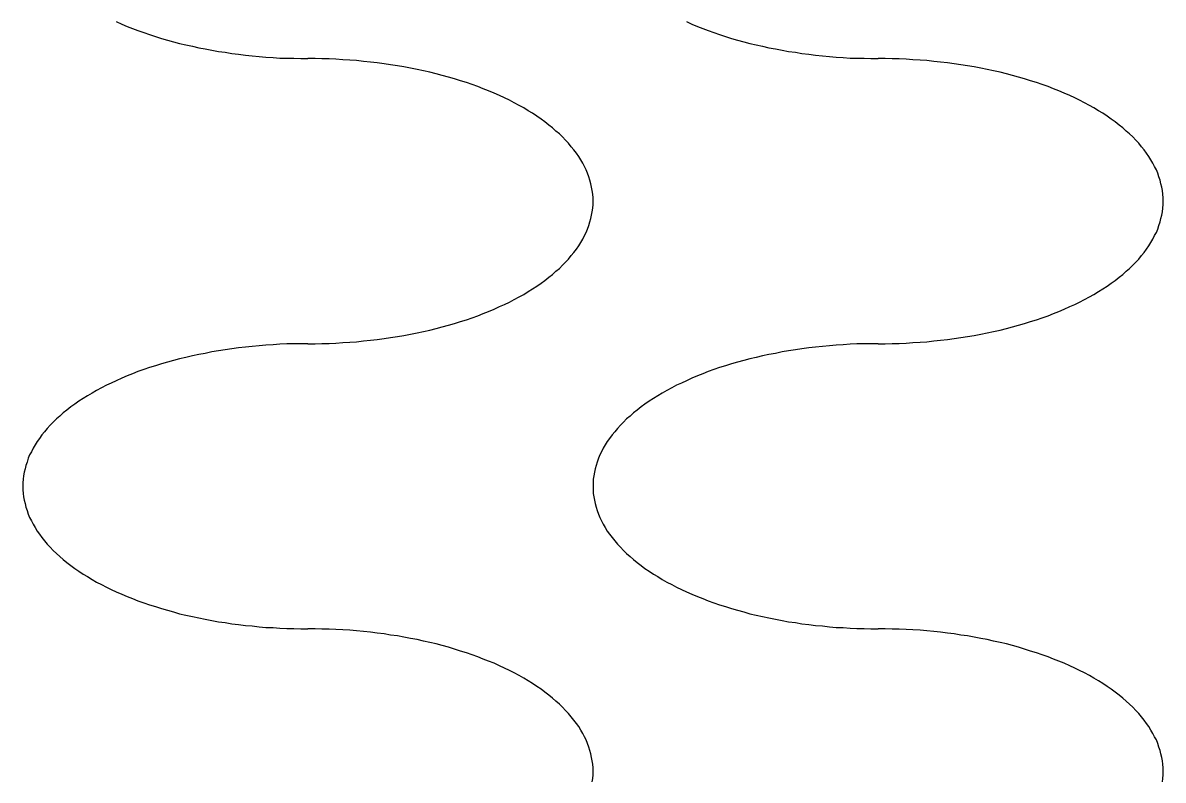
# Model space of a CAD drawing. Extents: x 0 to 40, y 0 to 70.
# Drawn here: x 29.6 to 30, y 53.6469 to 53.9125 of the extents above; entities that cross this region are included whole.
import ezdxf

# ---------------------------------------------------------------- set-up
doc = ezdxf.new("R2010")
doc.units = 0
doc.layers.add('AL_FOIL', color=2, linetype='CONTINUOUS')

msp = doc.modelspace()

# ---------------------------------------------------------------- linework, layer by layer
at = {"layer": 'AL_FOIL'}
for p, q in [((29.6328, 53.913), (29.6347, 53.9121)), ((29.6347, 53.9121), (29.6366, 53.9113)), ((29.8328, 53.913), (29.8347, 53.9121)), ((29.8347, 53.9121), (29.8366, 53.9113)), ((29.6366, 53.9113), (29.6385, 53.9106)), ((29.6385, 53.9106), (29.6404, 53.9098)), ((29.6404, 53.9098), (29.6424, 53.9091)), ((29.6424, 53.9091), (29.6444, 53.9084)), ((29.6444, 53.9084), (29.6465, 53.9078)), ((29.8366, 53.9113), (29.8385, 53.9106)), ((29.8385, 53.9106), (29.8404, 53.9098)), ((29.8404, 53.9098), (29.8424, 53.9091)), ((29.8424, 53.9091), (29.8444, 53.9084)), ((29.8444, 53.9084), (29.8465, 53.9078)), ((29.6465, 53.9078), (29.6486, 53.9071)), ((29.6486, 53.9071), (29.6507, 53.9065)), ((29.6507, 53.9065), (29.6529, 53.9059)), ((29.6529, 53.9059), (29.655, 53.9053)), ((29.655, 53.9053), (29.6572, 53.9048)), ((29.6572, 53.9048), (29.6595, 53.9043)), ((29.6595, 53.9043), (29.6617, 53.9038)), ((29.8465, 53.9078), (29.8486, 53.9071)), ((29.8486, 53.9071), (29.8507, 53.9065)), ((29.8507, 53.9065), (29.8529, 53.9059)), ((29.8529, 53.9059), (29.855, 53.9053)), ((29.855, 53.9053), (29.8572, 53.9048)), ((29.8572, 53.9048), (29.8595, 53.9043)), ((29.8595, 53.9043), (29.8617, 53.9038)), ((29.6617, 53.9038), (29.664, 53.9034)), ((29.664, 53.9034), (29.6663, 53.9029)), ((29.6663, 53.9029), (29.6686, 53.9025)), ((29.6686, 53.9025), (29.671, 53.9022)), ((29.671, 53.9022), (29.6733, 53.9018)), ((29.6733, 53.9018), (29.6757, 53.9015)), ((29.6757, 53.9015), (29.6781, 53.9012)), ((29.6781, 53.9012), (29.6805, 53.901)), ((29.6805, 53.901), (29.6829, 53.9007)), ((29.6829, 53.9007), (29.6853, 53.9005)), ((29.6853, 53.9005), (29.6878, 53.9004)), ((29.6878, 53.9004), (29.6902, 53.9002)), ((29.6902, 53.9002), (29.6926, 53.9001)), ((29.6926, 53.9001), (29.6951, 53.9001)), ((29.6951, 53.9001), (29.6975, 53.9)), ((29.6975, 53.9), (29.7, 53.9)), ((29.7025, 53.9), (29.7, 53.9)), ((29.7049, 53.8999), (29.7025, 53.9)), ((29.8617, 53.9038), (29.864, 53.9034)), ((29.864, 53.9034), (29.8663, 53.9029)), ((29.8663, 53.9029), (29.8686, 53.9025)), ((29.8686, 53.9025), (29.871, 53.9022)), ((29.871, 53.9022), (29.8733, 53.9018)), ((29.8733, 53.9018), (29.8757, 53.9015)), ((29.8757, 53.9015), (29.8781, 53.9012)), ((29.8781, 53.9012), (29.8805, 53.901)), ((29.8805, 53.901), (29.8829, 53.9007)), ((29.8829, 53.9007), (29.8853, 53.9005)), ((29.8853, 53.9005), (29.8878, 53.9004)), ((29.8878, 53.9004), (29.8902, 53.9002)), ((29.8902, 53.9002), (29.8926, 53.9001)), ((29.8926, 53.9001), (29.8951, 53.9001)), ((29.8951, 53.9001), (29.8975, 53.9)), ((29.8975, 53.9), (29.9, 53.9)), ((29.9025, 53.9), (29.9, 53.9)), ((29.9049, 53.8999), (29.9025, 53.9)), ((29.7074, 53.8999), (29.7049, 53.8999)), ((29.7098, 53.8998), (29.7074, 53.8999)), ((29.7122, 53.8996), (29.7098, 53.8998)), ((29.7147, 53.8995), (29.7122, 53.8996)), ((29.7171, 53.8993), (29.7147, 53.8995)), ((29.7195, 53.899), (29.7171, 53.8993)), ((29.7219, 53.8988), (29.7195, 53.899)), ((29.7243, 53.8985), (29.7219, 53.8988)), ((29.7267, 53.8982), (29.7243, 53.8985)), ((29.729, 53.8978), (29.7267, 53.8982)), ((29.7314, 53.8975), (29.729, 53.8978)), ((29.7337, 53.8971), (29.7314, 53.8975)), ((29.736, 53.8966), (29.7337, 53.8971)), ((29.7383, 53.8962), (29.736, 53.8966)), ((29.7405, 53.8957), (29.7383, 53.8962)), ((29.9074, 53.8999), (29.9049, 53.8999)), ((29.9098, 53.8998), (29.9074, 53.8999)), ((29.9122, 53.8996), (29.9098, 53.8998)), ((29.9147, 53.8995), (29.9122, 53.8996)), ((29.9171, 53.8993), (29.9147, 53.8995)), ((29.9195, 53.899), (29.9171, 53.8993)), ((29.9219, 53.8988), (29.9195, 53.899)), ((29.9243, 53.8985), (29.9219, 53.8988)), ((29.9267, 53.8982), (29.9243, 53.8985)), ((29.929, 53.8978), (29.9267, 53.8982)), ((29.9314, 53.8975), (29.929, 53.8978)), ((29.9337, 53.8971), (29.9314, 53.8975)), ((29.936, 53.8966), (29.9337, 53.8971)), ((29.9383, 53.8962), (29.936, 53.8966)), ((29.9405, 53.8957), (29.9383, 53.8962)), ((29.7428, 53.8952), (29.7405, 53.8957)), ((29.745, 53.8947), (29.7428, 53.8952)), ((29.7471, 53.8941), (29.745, 53.8947)), ((29.7493, 53.8935), (29.7471, 53.8941)), ((29.7514, 53.8929), (29.7493, 53.8935)), ((29.7535, 53.8922), (29.7514, 53.8929)), ((29.7556, 53.8916), (29.7535, 53.8922)), ((29.9428, 53.8952), (29.9405, 53.8957)), ((29.945, 53.8947), (29.9428, 53.8952)), ((29.9471, 53.8941), (29.945, 53.8947)), ((29.9493, 53.8935), (29.9471, 53.8941)), ((29.9514, 53.8929), (29.9493, 53.8935)), ((29.9535, 53.8922), (29.9514, 53.8929)), ((29.9556, 53.8916), (29.9535, 53.8922)), ((29.7576, 53.8909), (29.7556, 53.8916)), ((29.7596, 53.8902), (29.7576, 53.8909)), ((29.7615, 53.8894), (29.7596, 53.8902)), ((29.7634, 53.8887), (29.7615, 53.8894)), ((29.7653, 53.8879), (29.7634, 53.8887)), ((29.9576, 53.8909), (29.9556, 53.8916)), ((29.9596, 53.8902), (29.9576, 53.8909)), ((29.9615, 53.8894), (29.9596, 53.8902)), ((29.9634, 53.8887), (29.9615, 53.8894)), ((29.9653, 53.8879), (29.9634, 53.8887)), ((29.7672, 53.887), (29.7653, 53.8879)), ((29.769, 53.8862), (29.7672, 53.887)), ((29.7707, 53.8854), (29.769, 53.8862)), ((29.7724, 53.8845), (29.7707, 53.8854)), ((29.7741, 53.8836), (29.7724, 53.8845)), ((29.9672, 53.887), (29.9653, 53.8879)), ((29.969, 53.8862), (29.9672, 53.887)), ((29.9707, 53.8854), (29.969, 53.8862)), ((29.9724, 53.8845), (29.9707, 53.8854)), ((29.9741, 53.8836), (29.9724, 53.8845)), ((29.7757, 53.8827), (29.7741, 53.8836)), ((29.7773, 53.8817), (29.7757, 53.8827)), ((29.7788, 53.8808), (29.7773, 53.8817)), ((29.7803, 53.8798), (29.7788, 53.8808)), ((29.9757, 53.8827), (29.9741, 53.8836)), ((29.9773, 53.8817), (29.9757, 53.8827)), ((29.9788, 53.8808), (29.9773, 53.8817)), ((29.9803, 53.8798), (29.9788, 53.8808)), ((29.7818, 53.8788), (29.7803, 53.8798)), ((29.7831, 53.8778), (29.7818, 53.8788)), ((29.7845, 53.8767), (29.7831, 53.8778)), ((29.7858, 53.8757), (29.7845, 53.8767)), ((29.9818, 53.8788), (29.9803, 53.8798)), ((29.9831, 53.8778), (29.9818, 53.8788)), ((29.9845, 53.8767), (29.9831, 53.8778)), ((29.9858, 53.8757), (29.9845, 53.8767)), ((29.787, 53.8746), (29.7858, 53.8757)), ((29.7882, 53.8736), (29.787, 53.8746)), ((29.7893, 53.8725), (29.7882, 53.8736)), ((29.7904, 53.8714), (29.7893, 53.8725)), ((29.987, 53.8746), (29.9858, 53.8757)), ((29.9882, 53.8736), (29.987, 53.8746)), ((29.9893, 53.8725), (29.9882, 53.8736)), ((29.9904, 53.8714), (29.9893, 53.8725)), ((29.7914, 53.8703), (29.7904, 53.8714)), ((29.7924, 53.8691), (29.7914, 53.8703)), ((29.7933, 53.868), (29.7924, 53.8691)), ((29.7942, 53.8668), (29.7933, 53.868)), ((29.9914, 53.8703), (29.9904, 53.8714)), ((29.9924, 53.8691), (29.9914, 53.8703)), ((29.9933, 53.868), (29.9924, 53.8691)), ((29.9942, 53.8668), (29.9933, 53.868)), ((29.795, 53.8657), (29.7942, 53.8668)), ((29.7957, 53.8645), (29.795, 53.8657)), ((29.7964, 53.8633), (29.7957, 53.8645)), ((29.995, 53.8657), (29.9942, 53.8668)), ((29.9957, 53.8645), (29.995, 53.8657)), ((29.9964, 53.8633), (29.9957, 53.8645)), ((29.797, 53.8621), (29.7964, 53.8633)), ((29.7976, 53.861), (29.797, 53.8621)), ((29.7981, 53.8598), (29.7976, 53.861)), ((29.997, 53.8621), (29.9964, 53.8633)), ((29.9976, 53.861), (29.997, 53.8621)), ((29.9981, 53.8598), (29.9976, 53.861)), ((29.7985, 53.8585), (29.7981, 53.8598)), ((29.7989, 53.8573), (29.7985, 53.8585)), ((29.7992, 53.8561), (29.7989, 53.8573)), ((29.7995, 53.8549), (29.7992, 53.8561)), ((29.9985, 53.8585), (29.9981, 53.8598)), ((29.9989, 53.8573), (29.9985, 53.8585)), ((29.9992, 53.8561), (29.9989, 53.8573)), ((29.9995, 53.8549), (29.9992, 53.8561)), ((29.7997, 53.8537), (29.7995, 53.8549)), ((29.7999, 53.8525), (29.7997, 53.8537)), ((29.8, 53.8512), (29.7999, 53.8525)), ((29.9997, 53.8537), (29.9995, 53.8549)), ((29.9999, 53.8525), (29.9997, 53.8537)), ((30, 53.8512), (29.9999, 53.8525)), ((29.7999, 53.8475), (29.8, 53.8488)), ((29.8, 53.85), (29.8, 53.8512)), ((29.8, 53.8488), (29.8, 53.85)), ((29.9999, 53.8475), (30, 53.8488)), ((30, 53.85), (30, 53.8512)), ((30, 53.8488), (30, 53.85)), ((29.7992, 53.8439), (29.7995, 53.8451)), ((29.7995, 53.8451), (29.7997, 53.8463)), ((29.7997, 53.8463), (29.7999, 53.8475)), ((29.9992, 53.8439), (29.9995, 53.8451)), ((29.9995, 53.8451), (29.9997, 53.8463)), ((29.9997, 53.8463), (29.9999, 53.8475)), ((29.7976, 53.839), (29.7981, 53.8402)), ((29.7981, 53.8402), (29.7985, 53.8415)), ((29.7985, 53.8415), (29.7989, 53.8427)), ((29.7989, 53.8427), (29.7992, 53.8439)), ((29.9976, 53.839), (29.9981, 53.8402)), ((29.9981, 53.8402), (29.9985, 53.8415)), ((29.9985, 53.8415), (29.9989, 53.8427)), ((29.9989, 53.8427), (29.9992, 53.8439)), ((29.7957, 53.8355), (29.7964, 53.8367)), ((29.7964, 53.8367), (29.797, 53.8379)), ((29.797, 53.8379), (29.7976, 53.839)), ((29.9957, 53.8355), (29.9964, 53.8367)), ((29.9964, 53.8367), (29.997, 53.8379)), ((29.997, 53.8379), (29.9976, 53.839)), ((29.7924, 53.8309), (29.7933, 53.832)), ((29.7933, 53.832), (29.7942, 53.8332)), ((29.7942, 53.8332), (29.795, 53.8343)), ((29.795, 53.8343), (29.7957, 53.8355)), ((29.9924, 53.8309), (29.9933, 53.832)), ((29.9933, 53.832), (29.9942, 53.8332)), ((29.9942, 53.8332), (29.995, 53.8343)), ((29.995, 53.8343), (29.9957, 53.8355)), ((29.7893, 53.8275), (29.7904, 53.8286)), ((29.7904, 53.8286), (29.7914, 53.8297)), ((29.7914, 53.8297), (29.7924, 53.8309)), ((29.9893, 53.8275), (29.9904, 53.8286)), ((29.9904, 53.8286), (29.9914, 53.8297)), ((29.9914, 53.8297), (29.9924, 53.8309)), ((29.7845, 53.8233), (29.7858, 53.8243)), ((29.7858, 53.8243), (29.787, 53.8254)), ((29.787, 53.8254), (29.7882, 53.8264)), ((29.7882, 53.8264), (29.7893, 53.8275)), ((29.9845, 53.8233), (29.9858, 53.8243)), ((29.9858, 53.8243), (29.987, 53.8254)), ((29.987, 53.8254), (29.9882, 53.8264)), ((29.9882, 53.8264), (29.9893, 53.8275)), ((29.7788, 53.8192), (29.7803, 53.8202)), ((29.7803, 53.8202), (29.7818, 53.8212)), ((29.7818, 53.8212), (29.7831, 53.8222)), ((29.7831, 53.8222), (29.7845, 53.8233)), ((29.9788, 53.8192), (29.9803, 53.8202)), ((29.9803, 53.8202), (29.9818, 53.8212)), ((29.9818, 53.8212), (29.9831, 53.8222)), ((29.9831, 53.8222), (29.9845, 53.8233)), ((29.7724, 53.8155), (29.7741, 53.8164)), ((29.7741, 53.8164), (29.7757, 53.8173)), ((29.7757, 53.8173), (29.7773, 53.8183)), ((29.7773, 53.8183), (29.7788, 53.8192)), ((29.9724, 53.8155), (29.9741, 53.8164)), ((29.9741, 53.8164), (29.9757, 53.8173)), ((29.9757, 53.8173), (29.9773, 53.8183)), ((29.9773, 53.8183), (29.9788, 53.8192)), ((29.7634, 53.8113), (29.7653, 53.8121)), ((29.7653, 53.8121), (29.7672, 53.813)), ((29.7672, 53.813), (29.769, 53.8138)), ((29.769, 53.8138), (29.7707, 53.8146)), ((29.7707, 53.8146), (29.7724, 53.8155)), ((29.9634, 53.8113), (29.9653, 53.8121)), ((29.9653, 53.8121), (29.9672, 53.813)), ((29.9672, 53.813), (29.969, 53.8138)), ((29.969, 53.8138), (29.9707, 53.8146)), ((29.9707, 53.8146), (29.9724, 53.8155)), ((29.7535, 53.8078), (29.7556, 53.8084)), ((29.7556, 53.8084), (29.7576, 53.8091)), ((29.7576, 53.8091), (29.7596, 53.8098)), ((29.7596, 53.8098), (29.7615, 53.8106)), ((29.7615, 53.8106), (29.7634, 53.8113)), ((29.9535, 53.8078), (29.9556, 53.8084)), ((29.9556, 53.8084), (29.9576, 53.8091)), ((29.9576, 53.8091), (29.9596, 53.8098)), ((29.9596, 53.8098), (29.9615, 53.8106)), ((29.9615, 53.8106), (29.9634, 53.8113)), ((29.7383, 53.8038), (29.7405, 53.8043)), ((29.7405, 53.8043), (29.7428, 53.8048)), ((29.7428, 53.8048), (29.745, 53.8053)), ((29.745, 53.8053), (29.7471, 53.8059)), ((29.7471, 53.8059), (29.7493, 53.8065)), ((29.7493, 53.8065), (29.7514, 53.8071)), ((29.7514, 53.8071), (29.7535, 53.8078)), ((29.9383, 53.8038), (29.9405, 53.8043)), ((29.9405, 53.8043), (29.9428, 53.8048)), ((29.9428, 53.8048), (29.945, 53.8053)), ((29.945, 53.8053), (29.9471, 53.8059)), ((29.9471, 53.8059), (29.9493, 53.8065)), ((29.9493, 53.8065), (29.9514, 53.8071)), ((29.9514, 53.8071), (29.9535, 53.8078)), ((29.6975, 53.8), (29.6951, 53.7999)), ((29.7, 53.8), (29.6975, 53.8)), ((29.7, 53.8), (29.7025, 53.8)), ((29.7025, 53.8), (29.7049, 53.8001)), ((29.7049, 53.8001), (29.7074, 53.8001)), ((29.7074, 53.8001), (29.7098, 53.8002)), ((29.7098, 53.8002), (29.7122, 53.8004)), ((29.7122, 53.8004), (29.7147, 53.8005)), ((29.7147, 53.8005), (29.7171, 53.8007)), ((29.7171, 53.8007), (29.7195, 53.801)), ((29.7195, 53.801), (29.7219, 53.8012)), ((29.7219, 53.8012), (29.7243, 53.8015)), ((29.7243, 53.8015), (29.7267, 53.8018)), ((29.7267, 53.8018), (29.729, 53.8022)), ((29.729, 53.8022), (29.7314, 53.8025)), ((29.7314, 53.8025), (29.7337, 53.8029)), ((29.7337, 53.8029), (29.736, 53.8034)), ((29.736, 53.8034), (29.7383, 53.8038)), ((29.8975, 53.8), (29.8951, 53.7999)), ((29.9, 53.8), (29.8975, 53.8)), ((29.9, 53.8), (29.9025, 53.8)), ((29.9025, 53.8), (29.9049, 53.8001)), ((29.9049, 53.8001), (29.9074, 53.8001)), ((29.9074, 53.8001), (29.9098, 53.8002)), ((29.9098, 53.8002), (29.9122, 53.8004)), ((29.9122, 53.8004), (29.9147, 53.8005)), ((29.9147, 53.8005), (29.9171, 53.8007)), ((29.9171, 53.8007), (29.9195, 53.801)), ((29.9195, 53.801), (29.9219, 53.8012)), ((29.9219, 53.8012), (29.9243, 53.8015)), ((29.9243, 53.8015), (29.9267, 53.8018)), ((29.9267, 53.8018), (29.929, 53.8022)), ((29.929, 53.8022), (29.9314, 53.8025)), ((29.9314, 53.8025), (29.9337, 53.8029)), ((29.9337, 53.8029), (29.936, 53.8034)), ((29.936, 53.8034), (29.9383, 53.8038)), ((29.6617, 53.7962), (29.6595, 53.7957)), ((29.664, 53.7966), (29.6617, 53.7962)), ((29.6663, 53.7971), (29.664, 53.7966)), ((29.6686, 53.7975), (29.6663, 53.7971)), ((29.671, 53.7978), (29.6686, 53.7975)), ((29.6733, 53.7982), (29.671, 53.7978)), ((29.6757, 53.7985), (29.6733, 53.7982)), ((29.6781, 53.7988), (29.6757, 53.7985)), ((29.6805, 53.799), (29.6781, 53.7988)), ((29.6829, 53.7993), (29.6805, 53.799)), ((29.6853, 53.7995), (29.6829, 53.7993)), ((29.6878, 53.7996), (29.6853, 53.7995)), ((29.6902, 53.7998), (29.6878, 53.7996)), ((29.6926, 53.7999), (29.6902, 53.7998)), ((29.6951, 53.7999), (29.6926, 53.7999)), ((29.8617, 53.7962), (29.8595, 53.7957)), ((29.864, 53.7966), (29.8617, 53.7962)), ((29.8663, 53.7971), (29.864, 53.7966)), ((29.8686, 53.7975), (29.8663, 53.7971)), ((29.871, 53.7978), (29.8686, 53.7975)), ((29.8733, 53.7982), (29.871, 53.7978)), ((29.8757, 53.7985), (29.8733, 53.7982)), ((29.8781, 53.7988), (29.8757, 53.7985)), ((29.8805, 53.799), (29.8781, 53.7988)), ((29.8829, 53.7993), (29.8805, 53.799)), ((29.8853, 53.7995), (29.8829, 53.7993)), ((29.8878, 53.7996), (29.8853, 53.7995)), ((29.8902, 53.7998), (29.8878, 53.7996)), ((29.8926, 53.7999), (29.8902, 53.7998)), ((29.8951, 53.7999), (29.8926, 53.7999)), ((29.6465, 53.7922), (29.6444, 53.7916)), ((29.6486, 53.7929), (29.6465, 53.7922)), ((29.6507, 53.7935), (29.6486, 53.7929)), ((29.6529, 53.7941), (29.6507, 53.7935)), ((29.655, 53.7947), (29.6529, 53.7941)), ((29.6572, 53.7952), (29.655, 53.7947)), ((29.6595, 53.7957), (29.6572, 53.7952)), ((29.8465, 53.7922), (29.8444, 53.7916)), ((29.8486, 53.7929), (29.8465, 53.7922)), ((29.8507, 53.7935), (29.8486, 53.7929)), ((29.8529, 53.7941), (29.8507, 53.7935)), ((29.855, 53.7947), (29.8529, 53.7941)), ((29.8572, 53.7952), (29.855, 53.7947)), ((29.8595, 53.7957), (29.8572, 53.7952)), ((29.6366, 53.7887), (29.6347, 53.7879)), ((29.6385, 53.7894), (29.6366, 53.7887)), ((29.6404, 53.7902), (29.6385, 53.7894)), ((29.6424, 53.7909), (29.6404, 53.7902)), ((29.6444, 53.7916), (29.6424, 53.7909)), ((29.8366, 53.7887), (29.8347, 53.7879)), ((29.8385, 53.7894), (29.8366, 53.7887)), ((29.8404, 53.7902), (29.8385, 53.7894)), ((29.8424, 53.7909), (29.8404, 53.7902)), ((29.8444, 53.7916), (29.8424, 53.7909)), ((29.6276, 53.7845), (29.6259, 53.7836)), ((29.6293, 53.7854), (29.6276, 53.7845)), ((29.631, 53.7862), (29.6293, 53.7854)), ((29.6328, 53.787), (29.631, 53.7862)), ((29.6347, 53.7879), (29.6328, 53.787)), ((29.8276, 53.7845), (29.8259, 53.7836)), ((29.8293, 53.7854), (29.8276, 53.7845)), ((29.831, 53.7862), (29.8293, 53.7854)), ((29.8328, 53.787), (29.831, 53.7862)), ((29.8347, 53.7879), (29.8328, 53.787)), ((29.6212, 53.7808), (29.6197, 53.7798)), ((29.6227, 53.7817), (29.6212, 53.7808)), ((29.6243, 53.7827), (29.6227, 53.7817)), ((29.6259, 53.7836), (29.6243, 53.7827)), ((29.8212, 53.7808), (29.8197, 53.7798)), ((29.8227, 53.7817), (29.8212, 53.7808)), ((29.8243, 53.7827), (29.8227, 53.7817)), ((29.8259, 53.7836), (29.8243, 53.7827)), ((29.6155, 53.7767), (29.6142, 53.7757)), ((29.6169, 53.7778), (29.6155, 53.7767)), ((29.6182, 53.7788), (29.6169, 53.7778)), ((29.6197, 53.7798), (29.6182, 53.7788)), ((29.8155, 53.7767), (29.8142, 53.7757)), ((29.8169, 53.7778), (29.8155, 53.7767)), ((29.8182, 53.7788), (29.8169, 53.7778)), ((29.8197, 53.7798), (29.8182, 53.7788)), ((29.6107, 53.7725), (29.6096, 53.7714)), ((29.6118, 53.7736), (29.6107, 53.7725)), ((29.613, 53.7746), (29.6118, 53.7736)), ((29.6142, 53.7757), (29.613, 53.7746)), ((29.8107, 53.7725), (29.8096, 53.7714)), ((29.8118, 53.7736), (29.8107, 53.7725)), ((29.813, 53.7746), (29.8118, 53.7736)), ((29.8142, 53.7757), (29.813, 53.7746)), ((29.6067, 53.768), (29.6058, 53.7668)), ((29.6076, 53.7691), (29.6067, 53.768)), ((29.6086, 53.7703), (29.6076, 53.7691)), ((29.6096, 53.7714), (29.6086, 53.7703)), ((29.8067, 53.768), (29.8058, 53.7668)), ((29.8076, 53.7691), (29.8067, 53.768)), ((29.8086, 53.7703), (29.8076, 53.7691)), ((29.8096, 53.7714), (29.8086, 53.7703)), ((29.6043, 53.7645), (29.6036, 53.7633)), ((29.605, 53.7657), (29.6043, 53.7645)), ((29.6058, 53.7668), (29.605, 53.7657)), ((29.8043, 53.7645), (29.8036, 53.7633)), ((29.805, 53.7657), (29.8043, 53.7645)), ((29.8058, 53.7668), (29.805, 53.7657)), ((29.6024, 53.761), (29.6019, 53.7598)), ((29.603, 53.7621), (29.6024, 53.761)), ((29.6036, 53.7633), (29.603, 53.7621)), ((29.8024, 53.761), (29.8019, 53.7598)), ((29.803, 53.7621), (29.8024, 53.761)), ((29.8036, 53.7633), (29.803, 53.7621)), ((29.6008, 53.7561), (29.6005, 53.7549)), ((29.6011, 53.7573), (29.6008, 53.7561)), ((29.6015, 53.7585), (29.6011, 53.7573)), ((29.6019, 53.7598), (29.6015, 53.7585)), ((29.8008, 53.7561), (29.8005, 53.7549)), ((29.8011, 53.7573), (29.8008, 53.7561)), ((29.8015, 53.7585), (29.8011, 53.7573)), ((29.8019, 53.7598), (29.8015, 53.7585)), ((29.6001, 53.7525), (29.6, 53.7512)), ((29.6003, 53.7537), (29.6001, 53.7525)), ((29.6005, 53.7549), (29.6003, 53.7537)), ((29.8001, 53.7525), (29.8, 53.7512)), ((29.8003, 53.7537), (29.8001, 53.7525)), ((29.8005, 53.7549), (29.8003, 53.7537)), ((29.6, 53.7512), (29.6, 53.75)), ((29.6, 53.75), (29.6, 53.7488)), ((29.6, 53.7488), (29.6001, 53.7475)), ((29.8, 53.7512), (29.8, 53.75)), ((29.8, 53.75), (29.8, 53.7488)), ((29.8, 53.7488), (29.8001, 53.7475)), ((29.6001, 53.7475), (29.6003, 53.7463)), ((29.6003, 53.7463), (29.6005, 53.7451)), ((29.6005, 53.7451), (29.6008, 53.7439)), ((29.8001, 53.7475), (29.8003, 53.7463)), ((29.8003, 53.7463), (29.8005, 53.7451)), ((29.8005, 53.7451), (29.8008, 53.7439)), ((29.6008, 53.7439), (29.6011, 53.7427)), ((29.6011, 53.7427), (29.6015, 53.7415)), ((29.6015, 53.7415), (29.6019, 53.7402)), ((29.6019, 53.7402), (29.6024, 53.739)), ((29.8008, 53.7439), (29.8011, 53.7427)), ((29.8011, 53.7427), (29.8015, 53.7415)), ((29.8015, 53.7415), (29.8019, 53.7402)), ((29.8019, 53.7402), (29.8024, 53.739)), ((29.6024, 53.739), (29.603, 53.7379)), ((29.603, 53.7379), (29.6036, 53.7367)), ((29.6036, 53.7367), (29.6043, 53.7355)), ((29.8024, 53.739), (29.803, 53.7379)), ((29.803, 53.7379), (29.8036, 53.7367)), ((29.8036, 53.7367), (29.8043, 53.7355)), ((29.6043, 53.7355), (29.605, 53.7343)), ((29.605, 53.7343), (29.6058, 53.7332)), ((29.6058, 53.7332), (29.6067, 53.732)), ((29.6067, 53.732), (29.6076, 53.7309)), ((29.8043, 53.7355), (29.805, 53.7343)), ((29.805, 53.7343), (29.8058, 53.7332)), ((29.8058, 53.7332), (29.8067, 53.732)), ((29.8067, 53.732), (29.8076, 53.7309)), ((29.6076, 53.7309), (29.6086, 53.7297)), ((29.6086, 53.7297), (29.6096, 53.7286)), ((29.6096, 53.7286), (29.6107, 53.7275)), ((29.8076, 53.7309), (29.8086, 53.7297)), ((29.8086, 53.7297), (29.8096, 53.7286)), ((29.8096, 53.7286), (29.8107, 53.7275)), ((29.6107, 53.7275), (29.6118, 53.7264)), ((29.6118, 53.7264), (29.613, 53.7254)), ((29.613, 53.7254), (29.6142, 53.7243)), ((29.6142, 53.7243), (29.6155, 53.7233)), ((29.8107, 53.7275), (29.8118, 53.7264)), ((29.8118, 53.7264), (29.813, 53.7254)), ((29.813, 53.7254), (29.8142, 53.7243)), ((29.8142, 53.7243), (29.8155, 53.7233)), ((29.6155, 53.7233), (29.6169, 53.7222)), ((29.6169, 53.7222), (29.6182, 53.7212)), ((29.6182, 53.7212), (29.6197, 53.7202)), ((29.6197, 53.7202), (29.6212, 53.7192)), ((29.8155, 53.7233), (29.8169, 53.7222)), ((29.8169, 53.7222), (29.8182, 53.7212)), ((29.8182, 53.7212), (29.8197, 53.7202)), ((29.8197, 53.7202), (29.8212, 53.7192)), ((29.6212, 53.7192), (29.6227, 53.7183)), ((29.6227, 53.7183), (29.6243, 53.7173)), ((29.6243, 53.7173), (29.6259, 53.7164)), ((29.6259, 53.7164), (29.6276, 53.7155)), ((29.8212, 53.7192), (29.8227, 53.7183)), ((29.8227, 53.7183), (29.8243, 53.7173)), ((29.8243, 53.7173), (29.8259, 53.7164)), ((29.8259, 53.7164), (29.8276, 53.7155)), ((29.6276, 53.7155), (29.6293, 53.7146)), ((29.6293, 53.7146), (29.631, 53.7138)), ((29.631, 53.7138), (29.6328, 53.713)), ((29.6328, 53.713), (29.6347, 53.7121)), ((29.6347, 53.7121), (29.6366, 53.7113)), ((29.8276, 53.7155), (29.8293, 53.7146)), ((29.8293, 53.7146), (29.831, 53.7138)), ((29.831, 53.7138), (29.8328, 53.713)), ((29.8328, 53.713), (29.8347, 53.7121)), ((29.8347, 53.7121), (29.8366, 53.7113)), ((29.6366, 53.7113), (29.6385, 53.7106)), ((29.6385, 53.7106), (29.6404, 53.7098)), ((29.6404, 53.7098), (29.6424, 53.7091)), ((29.6424, 53.7091), (29.6444, 53.7084)), ((29.6444, 53.7084), (29.6465, 53.7078)), ((29.8366, 53.7113), (29.8385, 53.7106)), ((29.8385, 53.7106), (29.8404, 53.7098)), ((29.8404, 53.7098), (29.8424, 53.7091)), ((29.8424, 53.7091), (29.8444, 53.7084)), ((29.8444, 53.7084), (29.8465, 53.7078)), ((29.6465, 53.7078), (29.6486, 53.7071)), ((29.6486, 53.7071), (29.6507, 53.7065)), ((29.6507, 53.7065), (29.6529, 53.7059)), ((29.6529, 53.7059), (29.655, 53.7053)), ((29.655, 53.7053), (29.6572, 53.7048)), ((29.6572, 53.7048), (29.6595, 53.7043)), ((29.6595, 53.7043), (29.6617, 53.7038)), ((29.8465, 53.7078), (29.8486, 53.7071)), ((29.8486, 53.7071), (29.8507, 53.7065)), ((29.8507, 53.7065), (29.8529, 53.7059)), ((29.8529, 53.7059), (29.855, 53.7053)), ((29.855, 53.7053), (29.8572, 53.7048)), ((29.8572, 53.7048), (29.8595, 53.7043)), ((29.8595, 53.7043), (29.8617, 53.7038)), ((29.6617, 53.7038), (29.664, 53.7034)), ((29.664, 53.7034), (29.6663, 53.7029)), ((29.6663, 53.7029), (29.6686, 53.7025)), ((29.6686, 53.7025), (29.671, 53.7022)), ((29.671, 53.7022), (29.6733, 53.7018)), ((29.6733, 53.7018), (29.6757, 53.7015)), ((29.6757, 53.7015), (29.6781, 53.7012)), ((29.6781, 53.7012), (29.6805, 53.701)), ((29.6805, 53.701), (29.6829, 53.7007)), ((29.6829, 53.7007), (29.6853, 53.7005)), ((29.6853, 53.7005), (29.6878, 53.7004)), ((29.6878, 53.7004), (29.6902, 53.7002)), ((29.6902, 53.7002), (29.6926, 53.7001)), ((29.6926, 53.7001), (29.6951, 53.7001)), ((29.6951, 53.7001), (29.6975, 53.7)), ((29.6975, 53.7), (29.7, 53.7)), ((29.7025, 53.7), (29.7, 53.7)), ((29.7049, 53.6999), (29.7025, 53.7)), ((29.8617, 53.7038), (29.864, 53.7034)), ((29.864, 53.7034), (29.8663, 53.7029)), ((29.8663, 53.7029), (29.8686, 53.7025)), ((29.8686, 53.7025), (29.871, 53.7022)), ((29.871, 53.7022), (29.8733, 53.7018)), ((29.8733, 53.7018), (29.8757, 53.7015)), ((29.8757, 53.7015), (29.8781, 53.7012)), ((29.8781, 53.7012), (29.8805, 53.701)), ((29.8805, 53.701), (29.8829, 53.7007)), ((29.8829, 53.7007), (29.8853, 53.7005)), ((29.8853, 53.7005), (29.8878, 53.7004)), ((29.8878, 53.7004), (29.8902, 53.7002)), ((29.8902, 53.7002), (29.8926, 53.7001)), ((29.8926, 53.7001), (29.8951, 53.7001)), ((29.8951, 53.7001), (29.8975, 53.7)), ((29.8975, 53.7), (29.9, 53.7)), ((29.9025, 53.7), (29.9, 53.7)), ((29.9049, 53.6999), (29.9025, 53.7)), ((29.7074, 53.6999), (29.7049, 53.6999)), ((29.7098, 53.6998), (29.7074, 53.6999)), ((29.7122, 53.6996), (29.7098, 53.6998)), ((29.7147, 53.6995), (29.7122, 53.6996)), ((29.7171, 53.6993), (29.7147, 53.6995)), ((29.7195, 53.699), (29.7171, 53.6993)), ((29.7219, 53.6988), (29.7195, 53.699)), ((29.7243, 53.6985), (29.7219, 53.6988)), ((29.7267, 53.6982), (29.7243, 53.6985)), ((29.729, 53.6978), (29.7267, 53.6982)), ((29.7314, 53.6975), (29.729, 53.6978)), ((29.7337, 53.6971), (29.7314, 53.6975)), ((29.736, 53.6966), (29.7337, 53.6971)), ((29.7383, 53.6962), (29.736, 53.6966)), ((29.7405, 53.6957), (29.7383, 53.6962)), ((29.9074, 53.6999), (29.9049, 53.6999)), ((29.9098, 53.6998), (29.9074, 53.6999)), ((29.9122, 53.6996), (29.9098, 53.6998)), ((29.9147, 53.6995), (29.9122, 53.6996)), ((29.9171, 53.6993), (29.9147, 53.6995)), ((29.9195, 53.699), (29.9171, 53.6993)), ((29.9219, 53.6988), (29.9195, 53.699)), ((29.9243, 53.6985), (29.9219, 53.6988)), ((29.9267, 53.6982), (29.9243, 53.6985)), ((29.929, 53.6978), (29.9267, 53.6982)), ((29.9314, 53.6975), (29.929, 53.6978)), ((29.9337, 53.6971), (29.9314, 53.6975)), ((29.936, 53.6966), (29.9337, 53.6971)), ((29.9383, 53.6962), (29.936, 53.6966)), ((29.9405, 53.6957), (29.9383, 53.6962)), ((29.7428, 53.6952), (29.7405, 53.6957)), ((29.745, 53.6947), (29.7428, 53.6952)), ((29.7471, 53.6941), (29.745, 53.6947)), ((29.7493, 53.6935), (29.7471, 53.6941)), ((29.7514, 53.6929), (29.7493, 53.6935)), ((29.7535, 53.6922), (29.7514, 53.6929)), ((29.7556, 53.6916), (29.7535, 53.6922)), ((29.9428, 53.6952), (29.9405, 53.6957)), ((29.945, 53.6947), (29.9428, 53.6952)), ((29.9471, 53.6941), (29.945, 53.6947)), ((29.9493, 53.6935), (29.9471, 53.6941)), ((29.9514, 53.6929), (29.9493, 53.6935)), ((29.9535, 53.6922), (29.9514, 53.6929)), ((29.9556, 53.6916), (29.9535, 53.6922)), ((29.7576, 53.6909), (29.7556, 53.6916)), ((29.7596, 53.6902), (29.7576, 53.6909)), ((29.7615, 53.6894), (29.7596, 53.6902)), ((29.7634, 53.6887), (29.7615, 53.6894)), ((29.7653, 53.6879), (29.7634, 53.6887)), ((29.9576, 53.6909), (29.9556, 53.6916)), ((29.9596, 53.6902), (29.9576, 53.6909)), ((29.9615, 53.6894), (29.9596, 53.6902)), ((29.9634, 53.6887), (29.9615, 53.6894)), ((29.9653, 53.6879), (29.9634, 53.6887)), ((29.7672, 53.687), (29.7653, 53.6879)), ((29.769, 53.6862), (29.7672, 53.687)), ((29.7707, 53.6854), (29.769, 53.6862)), ((29.7724, 53.6845), (29.7707, 53.6854)), ((29.7741, 53.6836), (29.7724, 53.6845)), ((29.9672, 53.687), (29.9653, 53.6879)), ((29.969, 53.6862), (29.9672, 53.687)), ((29.9707, 53.6854), (29.969, 53.6862)), ((29.9724, 53.6845), (29.9707, 53.6854)), ((29.9741, 53.6836), (29.9724, 53.6845)), ((29.7757, 53.6827), (29.7741, 53.6836)), ((29.7773, 53.6817), (29.7757, 53.6827)), ((29.7788, 53.6808), (29.7773, 53.6817)), ((29.7803, 53.6798), (29.7788, 53.6808)), ((29.9757, 53.6827), (29.9741, 53.6836)), ((29.9773, 53.6817), (29.9757, 53.6827)), ((29.9788, 53.6808), (29.9773, 53.6817)), ((29.9803, 53.6798), (29.9788, 53.6808)), ((29.7818, 53.6788), (29.7803, 53.6798)), ((29.7831, 53.6778), (29.7818, 53.6788)), ((29.7845, 53.6767), (29.7831, 53.6778)), ((29.7858, 53.6757), (29.7845, 53.6767)), ((29.9818, 53.6788), (29.9803, 53.6798)), ((29.9831, 53.6778), (29.9818, 53.6788)), ((29.9845, 53.6767), (29.9831, 53.6778)), ((29.9858, 53.6757), (29.9845, 53.6767)), ((29.787, 53.6746), (29.7858, 53.6757)), ((29.7882, 53.6736), (29.787, 53.6746)), ((29.7893, 53.6725), (29.7882, 53.6736)), ((29.7904, 53.6714), (29.7893, 53.6725)), ((29.987, 53.6746), (29.9858, 53.6757)), ((29.9882, 53.6736), (29.987, 53.6746)), ((29.9893, 53.6725), (29.9882, 53.6736)), ((29.9904, 53.6714), (29.9893, 53.6725)), ((29.7914, 53.6703), (29.7904, 53.6714)), ((29.7924, 53.6691), (29.7914, 53.6703)), ((29.7933, 53.668), (29.7924, 53.6691)), ((29.7942, 53.6668), (29.7933, 53.668)), ((29.9914, 53.6703), (29.9904, 53.6714)), ((29.9924, 53.6691), (29.9914, 53.6703)), ((29.9933, 53.668), (29.9924, 53.6691)), ((29.9942, 53.6668), (29.9933, 53.668)), ((29.795, 53.6657), (29.7942, 53.6668)), ((29.7957, 53.6645), (29.795, 53.6657)), ((29.7964, 53.6633), (29.7957, 53.6645)), ((29.995, 53.6657), (29.9942, 53.6668)), ((29.9957, 53.6645), (29.995, 53.6657)), ((29.9964, 53.6633), (29.9957, 53.6645)), ((29.797, 53.6621), (29.7964, 53.6633)), ((29.7976, 53.661), (29.797, 53.6621)), ((29.7981, 53.6598), (29.7976, 53.661)), ((29.997, 53.6621), (29.9964, 53.6633)), ((29.9976, 53.661), (29.997, 53.6621)), ((29.9981, 53.6598), (29.9976, 53.661)), ((29.7985, 53.6585), (29.7981, 53.6598)), ((29.7989, 53.6573), (29.7985, 53.6585)), ((29.7992, 53.6561), (29.7989, 53.6573)), ((29.7995, 53.6549), (29.7992, 53.6561)), ((29.9985, 53.6585), (29.9981, 53.6598)), ((29.9989, 53.6573), (29.9985, 53.6585)), ((29.9992, 53.6561), (29.9989, 53.6573)), ((29.9995, 53.6549), (29.9992, 53.6561)), ((29.7997, 53.6537), (29.7995, 53.6549)), ((29.7999, 53.6525), (29.7997, 53.6537)), ((29.8, 53.6512), (29.7999, 53.6525)), ((29.9997, 53.6537), (29.9995, 53.6549)), ((29.9999, 53.6525), (29.9997, 53.6537)), ((30, 53.6512), (29.9999, 53.6525)), ((29.7999, 53.6475), (29.8, 53.6488)), ((29.8, 53.65), (29.8, 53.6512)), ((29.8, 53.6488), (29.8, 53.65)), ((29.9999, 53.6475), (30, 53.6488)), ((30, 53.65), (30, 53.6512)), ((30, 53.6488), (30, 53.65)), ((29.7997, 53.6463), (29.7999, 53.6475)), ((29.9997, 53.6463), (29.9999, 53.6475))]:
    msp.add_line(p, q, dxfattribs=at)

doc.saveas('drawing.dxf')
